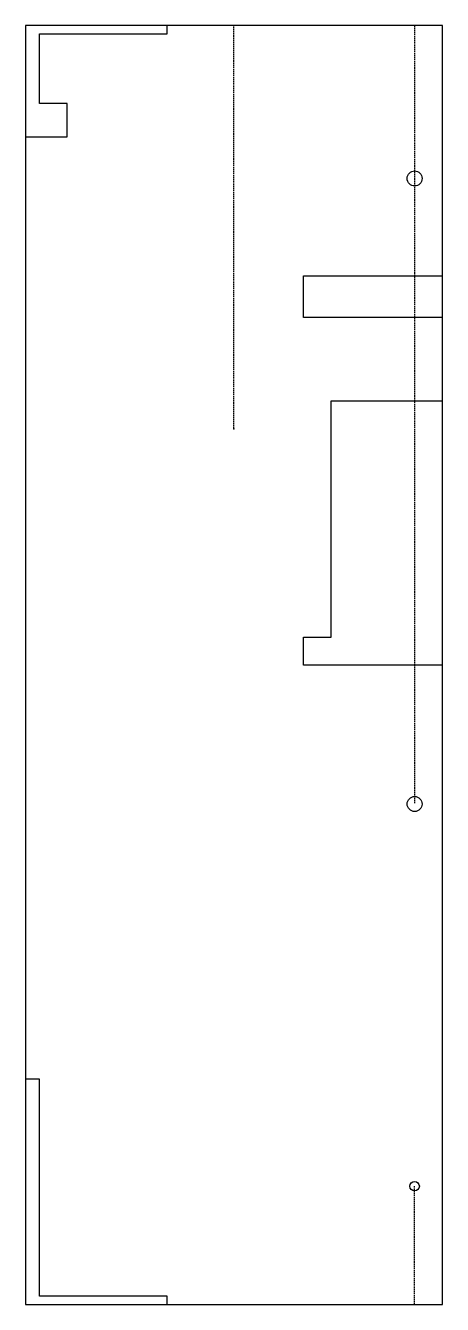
# Model space of a CAD drawing. Header units: millimetres. Extents: x -75 to 75, y -315 to 145.
import ezdxf

# ---------------------------------------------------------------- set-up
doc = ezdxf.new("R2010")
doc.units = ezdxf.units.MM
doc.linetypes.add('DASHED', pattern=[0.75, 0.5, -0.25])
doc.layers.get('0').update_dxf_attribs({"linetype": 'CONTINUOUS'})

msp = doc.modelspace()

# ---------------------------------------------------------------- linework, layer by layer
for p, q in [((-24, 142), (-24, 145)), ((-70, 117), (-70, 142)), ((-70, 142), (-24, 142)), ((-60, 117), (-70, 117)), ((-60, 105), (-60, 117)), ((-75, 105), (-60, 105)), ((25, 40), (25, 55)), ((25, 55), (75, 55)), ((75, 40), (25, 40)), ((35, -75), (35, 10)), ((35, 10), (75, 10)), ((25, -85), (25, -75)), ((25, -75), (35, -75)), ((75, -85), (25, -85)), ((-70, -234), (-75, -234)), ((-70, -312), (-70, -234)), ((-24, -312), (-70, -312)), ((-24, -315), (-24, -312))]:
    msp.add_line(p, q)
at = {"linetype": 'DASHED'}
for p, q in [((0, 0), (0, 145)), ((65, 145), (65, 90)), ((65, 90), (65, -135)), ((65, -315), (65, -272.5))]:
    msp.add_line(p, q, dxfattribs=at)
msp.add_lwpolyline([(75, -315), (75, 145), (-75, 145), (-75, -315)], close=True)
for centre, radius in [((65, 90), 2.7), ((65, -135), 2.7), ((65, -272.5), 1.7)]:
    msp.add_circle(centre, radius)
msp.add_point((0, 0))
msp.add_point((0, 0))

doc.saveas('drawing.dxf')
